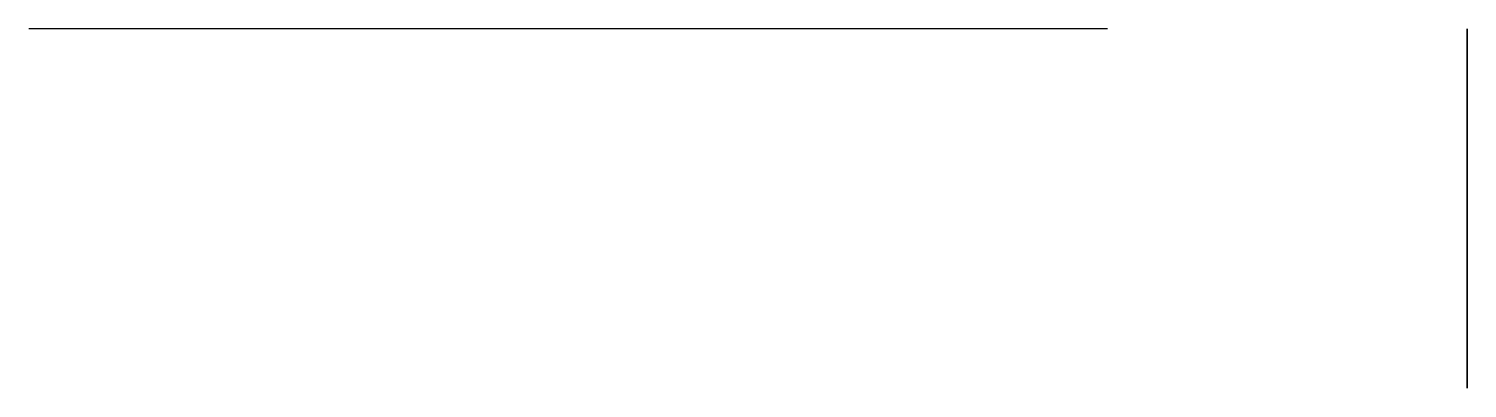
# Model space of a CAD drawing. Header units: millimetres. Extents: x 85.9 to 125.9, y 16.1 to 26.1.
import ezdxf

# ---------------------------------------------------------------- set-up
doc = ezdxf.new("R2010")
doc.units = ezdxf.units.MM

msp = doc.modelspace()

# ---------------------------------------------------------------- linework, layer by layer
at = {"extrusion": (0, 1, 0)}
msp.add_line((115.941, 26.124, 328.071), (85.941, 26.124, 328.071), dxfattribs=at)
at = {"extrusion": (-1, 0, 0), "elevation": -125.941}
msp.add_lwpolyline([(-16.124, 283.071), (-16.124, 373.071), (-26.124, 373.071), (-26.124, 283.071)], close=True, dxfattribs=at)

doc.saveas('drawing.dxf')
